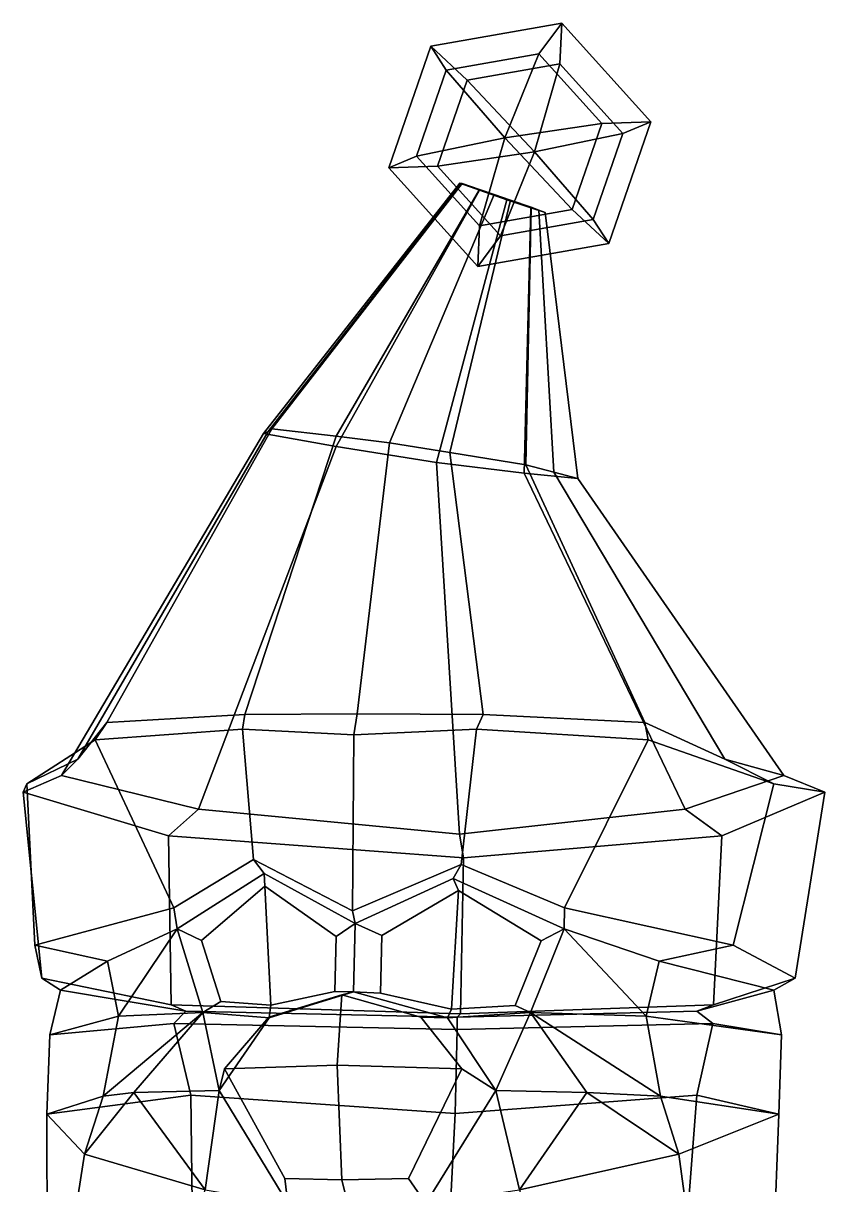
# Model space of a CAD drawing. Extents: x -178 to 159, y -153 to 343.
# Drawn here: x -69.5 to 62, y 152.6 to 343.2 of the extents above; entities that cross this region are included whole.
import ezdxf

# ---------------------------------------------------------------- set-up
doc = ezdxf.new("R2010")
doc.units = 0

msp = doc.modelspace()

# ---------------------------------------------------------------- linework, layer by layer
for points in [[(-0.122107, 335.489288, 67.304405), (15.075344, 338.161285, 68.982353), (18.822256, 343.197632, 54.533504), (-2.67018, 339.418945, 52.160526)], [(3.33357, 333.873901, 38.578182), (-2.67018, 339.418945, 52.160526), (18.822256, 343.197632, 54.533504), (18.531021, 336.545898, 40.256134)], [(25.398327, 326.724426, 70.86731), (33.421158, 327.02356, 57.199223), (18.822256, 343.197632, 54.533504), (15.075344, 338.161285, 68.982353)], [(28.854002, 325.10907, 42.141083), (18.531021, 336.545898, 40.256134), (18.822256, 343.197632, 54.533504), (33.421158, 327.02356, 57.199223)], [(-9.563732, 319.466125, 52.453262), (-4.996565, 321.380554, 67.511398), (-0.122107, 335.489288, 67.304405), (-2.67018, 339.418945, 52.160526)], [(-9.563732, 319.466125, 52.453262), (-2.67018, 339.418945, 52.160526), (3.33357, 333.873901, 38.578182), (-1.540888, 319.765198, 38.785179)], [(9.485171, 324.387054, 75.138756), (15.075344, 338.161285, 68.982353), (-0.122107, 335.489288, 67.304405)], [(9.485171, 324.387054, 75.138756), (25.398327, 326.724426, 70.86731), (15.075344, 338.161285, 68.982353)], [(-4.996565, 321.380554, 67.511398), (9.485171, 324.387054, 75.138756), (-0.122107, 335.489288, 67.304405)], [(14.372231, 322.10257, 34.513721), (3.33357, 333.873901, 38.578182), (18.531021, 336.545898, 40.256134)], [(14.372231, 322.10257, 34.513721), (18.531021, 336.545898, 40.256134), (28.854002, 325.10907, 42.141083)], [(-1.540888, 319.765198, 38.785179), (3.33357, 333.873901, 38.578182), (14.372231, 322.10257, 34.513721)], [(20.523869, 312.615692, 71.074303), (25.398327, 326.724426, 70.86731), (9.485171, 324.387054, 75.138756)], [(26.527605, 307.07074, 57.491959), (33.421158, 327.02356, 57.199223), (25.398327, 326.724426, 70.86731), (20.523869, 312.615692, 71.074303)], [(26.527605, 307.07074, 57.491959), (23.979544, 311.000336, 42.34808), (28.854002, 325.10907, 42.141083), (33.421158, 327.02356, 57.199223)], [(5.326407, 309.943787, 69.396347), (9.485171, 324.387054, 75.138756), (-4.996565, 321.380554, 67.511398)], [(5.326407, 309.943787, 69.396347), (20.523869, 312.615692, 71.074303), (9.485171, 324.387054, 75.138756)], [(23.979544, 311.000336, 42.34808), (14.372231, 322.10257, 34.513721), (28.854002, 325.10907, 42.141083)], [(8.782084, 308.3284, 40.670124), (-1.540888, 319.765198, 38.785179), (14.372231, 322.10257, 34.513721)], [(8.782084, 308.3284, 40.670124), (14.372231, 322.10257, 34.513721), (23.979544, 311.000336, 42.34808)], [(5.035182, 303.292084, 55.118977), (5.326407, 309.943787, 69.396347), (-4.996565, 321.380554, 67.511398), (-9.563732, 319.466125, 52.453262)], [(5.035182, 303.292084, 55.118977), (-9.563732, 319.466125, 52.453262), (-1.540888, 319.765198, 38.785179), (8.782084, 308.3284, 40.670124)], [(2.321047, 316.898621, 56.11673), (2.112459, 316.937531, 52.46096), (-30.116444, 275.89621, 44.563885), (-29.342585, 276.220856, 56.385376)], [(2.112459, 316.937531, 52.46096), (5.351716, 315.792999, 49.368061), (-18.194765, 273.76886, 34.877441), (-30.116444, 275.89621, 44.563885)], [(2.484708, 316.882996, 60.635551), (2.321047, 316.898621, 56.11673), (-29.342585, 276.220856, 56.385376), (-28.732761, 276.673218, 70.989014)], [(5.354907, 315.916931, 63.219124), (2.484708, 316.882996, 60.635551), (-28.732761, 276.673218, 70.989014), (-18.160831, 275.425781, 79.594437)], [(5.351716, 315.792999, 49.368061), (9.831141, 314.233002, 47.605106), (-1.704822, 271.128113, 29.59894), (-18.194765, 273.76886, 34.877441)], [(7.729343, 315.112946, 64.824539), (5.354907, 315.916931, 63.219124), (-18.160831, 275.425781, 79.594437), (-9.415817, 274.330139, 84.996262)], [(7.729343, 315.112946, 64.824539), (-9.415817, 274.330139, 84.996262), (0.451022, 272.768646, 82.338692), (10.409563, 314.180939, 63.924801)], [(13.73729, 312.913025, 50.538769), (12.681937, 269.360718, 39.430099), (-1.704822, 271.128113, 29.59894), (9.831141, 314.233002, 47.605106)], [(10.409563, 314.180939, 63.924801), (0.451022, 272.768646, 82.338692), (12.945206, 270.723022, 77.134277), (13.803719, 312.995544, 62.215797)], [(5.035182, 303.292084, 55.118977), (26.527605, 307.07074, 57.491959), (20.523869, 312.615692, 71.074303), (5.326407, 309.943787, 69.396347)], [(16.125631, 312.124786, 54.417336), (21.481752, 268.529785, 52.171848), (12.681937, 269.360718, 39.430099), (13.73729, 312.913025, 50.538769)], [(13.803719, 312.995544, 62.215797), (12.945206, 270.723022, 77.134277), (17.514227, 269.531311, 63.294243), (15.046542, 312.528107, 57.89333)], [(5.035182, 303.292084, 55.118977), (8.782084, 308.3284, 40.670124), (23.979544, 311.000336, 42.34808), (26.527605, 307.07074, 57.491959)], [(15.046542, 312.528107, 57.89333), (17.514227, 269.531311, 63.294243), (21.481752, 268.529785, 52.171848), (16.125631, 312.124786, 54.417336)], [(-60.55331, 222.477478, 62.083855), (-55.793579, 228.454163, 90.746719), (-28.732761, 276.673218, 70.989014), (-29.342585, 276.220856, 56.385376)], [(-55.793579, 228.454163, 90.746719), (-33.171165, 229.760284, 107.262489), (-18.160831, 275.425781, 79.594437), (-28.732761, 276.673218, 70.989014)], [(-63.264988, 219.765381, 38.353554), (-60.55331, 222.477478, 62.083855), (-29.342585, 276.220856, 56.385376), (-30.116444, 275.89621, 44.563885)], [(-40.742462, 214.231232, 20.6658), (-63.264988, 219.765381, 38.353554), (-30.116444, 275.89621, 44.563885), (-18.194765, 273.76886, 34.877441)], [(-14.735031, 229.896973, 117.603951), (-9.415817, 274.330139, 84.996262), (-18.160831, 275.425781, 79.594437), (-33.171165, 229.760284, 107.262489)], [(2.05042, 210.164001, 7.910498), (-40.742462, 214.231232, 20.6658), (-18.194765, 273.76886, 34.877441), (-1.704822, 271.128113, 29.59894)], [(-14.735031, 229.896973, 117.603951), (5.949987, 229.760284, 113.248871), (0.451022, 272.768646, 82.338692), (-9.415817, 274.330139, 84.996262)], [(32.476105, 228.454163, 104.253868), (12.945206, 270.723022, 77.134277), (0.451022, 272.768646, 82.338692), (5.949987, 229.760284, 113.248871)], [(2.05042, 210.164001, 7.910498), (-1.704822, 271.128113, 29.59894), (12.681937, 269.360718, 39.430099), (39.070759, 214.231232, 32.878933)], [(45.589394, 222.477478, 78.325966), (17.514227, 269.531311, 63.294243), (12.945206, 270.723022, 77.134277), (32.476105, 228.454163, 104.253868)], [(39.070759, 214.231232, 32.878933), (12.681937, 269.360718, 39.430099), (21.481752, 268.529785, 52.171848), (55.273312, 219.765381, 56.492455)], [(55.273312, 219.765381, 56.492455), (21.481752, 268.529785, 52.171848), (17.514227, 269.531311, 63.294243), (45.589394, 222.477478, 78.325966)], [(-33.519764, 227.375183, 112.110092), (-33.171165, 229.760284, 107.262489), (-55.793579, 228.454163, 90.746719), (-57.708351, 225.655243, 95.046486)], [(-15.265135, 226.467163, 121.068199), (-14.735031, 229.896973, 117.603951), (-33.171165, 229.760284, 107.262489), (-33.519764, 227.375183, 112.110092)], [(-15.265135, 226.467163, 121.068199), (4.833004, 227.375183, 117.978889), (5.949987, 229.760284, 113.248871), (-14.735031, 229.896973, 117.603951)], [(4.833004, 227.375183, 117.978889), (33.017448, 225.655243, 108.929482), (32.476105, 228.454163, 104.253868), (5.949987, 229.760284, 113.248871)], [(-57.708351, 225.655243, 95.046486), (-55.793579, 228.454163, 90.746719), (-60.55331, 222.477478, 62.083855), (-68.953644, 218.38562, 62.116879)], [(-31.7421, 205.995361, 116.074211), (-33.519764, 227.375183, 112.110092), (-57.708351, 225.655243, 95.046486), (-44.797672, 198.043365, 102.618103)], [(-15.501152, 197.558716, 122.610573), (-15.265135, 226.467163, 121.068199), (-33.519764, 227.375183, 112.110092), (-31.7421, 205.995361, 116.074211)], [(-15.501152, 197.558716, 122.610573), (2.342877, 205.189453, 121.339806), (4.833004, 227.375183, 117.978889), (-15.265135, 226.467163, 121.068199)], [(2.342877, 205.189453, 121.339806), (19.29534, 198.043365, 112.425713), (33.017448, 225.655243, 108.929482), (4.833004, 227.375183, 117.978889)], [(33.017448, 225.655243, 108.929482), (53.595448, 218.38562, 80.869514), (45.589394, 222.477478, 78.325966), (32.476105, 228.454163, 104.253868)], [(-44.797672, 198.043365, 102.618103), (-57.708351, 225.655243, 95.046486), (-68.953644, 218.38562, 62.116879), (-67.623749, 191.959534, 80.181534)], [(19.29534, 198.043365, 112.425713), (46.924351, 191.959534, 97.709846), (53.595448, 218.38562, 80.869514), (33.017448, 225.655243, 108.929482)], [(-68.953644, 218.38562, 62.116879), (-60.55331, 222.477478, 62.083855), (-63.264988, 219.765381, 38.353554), (-69.517838, 217.05072, 35.884155)], [(53.595448, 218.38562, 80.869514), (61.978485, 217.05072, 56.005909), (55.273312, 219.765381, 56.492455), (45.589394, 222.477478, 78.325966)], [(-69.517838, 217.05072, 35.884155), (-63.264988, 219.765381, 38.353554), (-40.742462, 214.231232, 20.6658), (-45.670719, 209.871521, 16.321194)], [(61.978485, 217.05072, 56.005909), (45.072716, 209.871521, 30.206884), (39.070759, 214.231232, 32.878933), (55.273312, 219.765381, 56.492455)], [(-67.623749, 191.959534, 80.181534), (-68.953644, 218.38562, 62.116879), (-69.517838, 217.05072, 35.884155), (-66.478676, 186.49884, 42.463161)], [(46.924351, 191.959534, 97.709846), (57.111004, 186.49884, 61.375031), (61.978485, 217.05072, 56.005909), (53.595448, 218.38562, 80.869514)], [(-66.478676, 186.49884, 42.463161), (-69.517838, 217.05072, 35.884155), (-45.670719, 209.871521, 16.321194), (-45.247417, 182.169067, 19.474009)], [(57.111004, 186.49884, 61.375031), (43.725967, 182.169067, 33.088844), (45.072716, 209.871521, 30.206884), (61.978485, 217.05072, 56.005909)], [(-45.670719, 209.871521, 16.321194), (-40.742462, 214.231232, 20.6658), (2.05042, 210.164001, 7.910498), (2.704283, 206.277161, 3.63748)], [(45.072716, 209.871521, 30.206884), (2.704283, 206.277161, 3.63748), (2.05042, 210.164001, 7.910498), (39.070759, 214.231232, 32.878933)], [(-45.247417, 182.169067, 19.474009), (-45.670719, 209.871521, 16.321194), (2.704283, 206.277161, 3.63748), (2.221191, 180.676575, 6.794485)], [(43.725967, 182.169067, 33.088844), (2.221191, 180.676575, 6.794485), (2.704283, 206.277161, 3.63748), (45.072716, 209.871521, 30.206884)], [(-31.7421, 205.995361, 116.074211), (-44.797672, 198.043365, 102.618103), (-44.263176, 194.641174, 101.06028), (-29.985703, 203.693512, 114.966881)], [(-15.501152, 197.558716, 122.610573), (-31.7421, 205.995361, 116.074211), (-29.985703, 203.693512, 114.966881), (-15.06969, 195.499146, 119.790955)], [(-15.501152, 197.558716, 122.610573), (-15.06969, 195.499146, 119.790955), (0.997987, 202.887573, 119.757912), (2.342877, 205.189453, 121.339806)], [(2.342877, 205.189453, 121.339806), (0.997987, 202.887573, 119.757912), (19.251152, 194.641174, 110.779327), (19.29534, 198.043365, 112.425713)], [(-29.862757, 201.641602, 112.452156), (-29.985703, 203.693512, 114.966881), (-44.263176, 194.641174, 101.06028), (-40.257874, 192.68927, 101.46701)], [(-29.862757, 201.641602, 112.452156), (-18.17746, 193.384583, 116.399185), (-15.06969, 195.499146, 119.790955), (-29.985703, 203.693512, 114.966881)], [(1.909234, 200.935486, 117.15387), (0.997987, 202.887573, 119.757912), (-15.06969, 195.499146, 119.790955), (-10.668049, 193.514648, 117.722992)], [(1.909234, 200.935486, 117.15387), (15.451241, 192.655701, 107.456413), (19.251152, 194.641174, 110.779327), (0.997987, 202.887573, 119.757912)], [(-28.877531, 182.073151, 111.959419), (-29.862757, 201.641602, 112.452156), (-40.257874, 192.68927, 101.46701), (-37.084988, 182.695099, 105.503891)], [(-18.17746, 193.384583, 116.399185), (-29.862757, 201.641602, 112.452156), (-28.877531, 182.073151, 111.959419), (-18.389107, 184.335876, 117.782303)], [(-10.668049, 193.514648, 117.722992), (-10.913173, 184.09137, 119.32489), (0.769148, 181.423462, 115.897461), (1.909234, 200.935486, 117.15387)], [(0.769148, 181.423462, 115.897461), (11.179806, 182.033813, 111.080963), (15.451241, 192.655701, 107.456413), (1.909234, 200.935486, 117.15387)], [(-55.699669, 189.339722, 82.684906), (-44.263176, 194.641174, 101.06028), (-44.797672, 198.043365, 102.618103), (-67.623749, 191.959534, 80.181534)], [(34.797298, 189.339722, 96.532883), (46.924351, 191.959534, 97.709846), (19.29534, 198.043365, 112.425713), (19.251152, 194.641174, 110.779327)], [(-53.895161, 180.264069, 83.934433), (-44.263176, 194.641174, 101.06028), (-55.699669, 189.339722, 82.684906)], [(-40.057991, 180.918945, 106.173752), (-44.263176, 194.641174, 101.06028), (-53.895161, 180.264069, 83.934433)], [(-37.084988, 182.695099, 105.503891), (-40.257874, 192.68927, 101.46701), (-44.263176, 194.641174, 101.06028), (-40.057991, 180.918945, 106.173752)], [(-18.389107, 184.335876, 117.782303), (-15.331384, 184.284546, 121.501137), (-15.06969, 195.499146, 119.790955), (-18.17746, 193.384583, 116.399185)], [(-10.913173, 184.09137, 119.32489), (-10.668049, 193.514648, 117.722992), (-15.06969, 195.499146, 119.790955), (-15.331384, 184.284546, 121.501137)], [(11.179806, 182.033813, 111.080963), (13.709259, 180.918945, 114.401291), (19.251152, 194.641174, 110.779327), (15.451241, 192.655701, 107.456413)], [(13.709259, 180.918945, 114.401291), (32.701698, 180.264069, 97.185608), (19.251152, 194.641174, 110.779327)], [(32.701698, 180.264069, 97.185608), (34.797298, 189.339722, 96.532883), (19.251152, 194.641174, 110.779327)], [(-67.623749, 191.959534, 80.181534), (-66.478676, 186.49884, 42.463161), (-63.417351, 184.564697, 44.310551), (-55.699669, 189.339722, 82.684906)], [(46.924351, 191.959534, 97.709846), (34.797298, 189.339722, 96.532883), (53.637321, 184.564697, 62.222424), (57.111004, 186.49884, 61.375031)], [(-55.699669, 189.339722, 82.684906), (-63.417351, 184.564697, 44.310551), (-65.154198, 177.239868, 45.715115), (-53.895161, 180.264069, 83.934433)], [(34.797298, 189.339722, 96.532883), (32.701698, 180.264069, 97.185608), (54.874664, 177.239868, 64.082108), (53.637321, 184.564697, 62.222424)], [(-66.478676, 186.49884, 42.463161), (-45.247417, 182.169067, 19.474009), (-42.856735, 181.121521, 20.947981), (-63.417351, 184.564697, 44.310551)], [(57.111004, 186.49884, 61.375031), (53.637321, 184.564697, 62.222424), (41.003906, 181.121521, 33.780457), (43.725967, 182.169067, 33.088844)], [(-65.154198, 177.239868, 45.715115), (-63.417351, 184.564697, 44.310551), (-42.856735, 181.121521, 20.947981), (-44.824268, 179.093781, 18.51861)], [(-17.994301, 172.236633, 140.611572), (-17.261633, 183.779358, 135.823578), (-29.240063, 180.136841, 130.651901), (-36.494827, 171.66156, 131.279709)], [(-17.261633, 183.779358, 135.823578), (-15.331384, 184.284546, 121.501137), (-29.196737, 180.024231, 114.262894), (-29.240063, 180.136841, 130.651901)], [(-28.877531, 182.073151, 111.959419), (-29.196737, 180.024231, 114.262894), (-15.331384, 184.284546, 121.501137), (-18.389107, 184.335876, 117.782303)], [(-17.994301, 172.236633, 140.611572), (2.450256, 171.66156, 137.239136), (-4.284794, 180.136841, 134.470596), (-17.261633, 183.779358, 135.823578)], [(-17.261633, 183.779358, 135.823578), (-4.284794, 180.136841, 134.470596), (0.064026, 180.024231, 118.740417), (-15.331384, 184.284546, 121.501137)], [(0.769148, 181.423462, 115.897461), (-10.913173, 184.09137, 119.32489), (-15.331384, 184.284546, 121.501137), (0.064026, 180.024231, 118.740417)], [(54.874664, 177.239868, 64.082108), (43.60788, 179.093781, 32.050625), (41.003906, 181.121521, 33.780457), (53.637321, 184.564697, 62.222424)], [(-45.247417, 182.169067, 19.474009), (2.221191, 180.676575, 6.794485), (1.666739, 180.145905, 10.417841), (-42.856735, 181.121521, 20.947981)], [(-44.824268, 179.093781, 18.51861), (-42.856735, 181.121521, 20.947981), (1.666739, 180.145905, 10.417841), (1.667521, 178.099274, 10.41272)], [(-28.877531, 182.073151, 111.959419), (-37.084988, 182.695099, 105.503891), (-40.057991, 180.918945, 106.173752), (-29.196737, 180.024231, 114.262894)], [(0.769148, 181.423462, 115.897461), (0.064026, 180.024231, 118.740417), (13.709259, 180.918945, 114.401291), (11.179806, 182.033813, 111.080963)], [(43.725967, 182.169067, 33.088844), (41.003906, 181.121521, 33.780457), (1.666739, 180.145905, 10.417841), (2.221191, 180.676575, 6.794485)], [(43.60788, 179.093781, 32.050625), (1.667521, 178.099274, 10.41272), (1.666739, 180.145905, 10.417841), (41.003906, 181.121521, 33.780457)], [(-53.895161, 180.264069, 83.934433), (-65.154198, 177.239868, 45.715115), (-65.626541, 164.203552, 48.657867), (-56.406971, 167.180115, 84.206413)], [(-56.406971, 167.180115, 84.206413), (-40.057991, 180.918945, 106.173752), (-53.895161, 180.264069, 83.934433)], [(-51.365986, 167.782532, 108.475731), (-40.057991, 180.918945, 106.173752), (-56.406971, 167.180115, 84.206413)], [(-51.365986, 167.782532, 108.475731), (-37.359299, 168.120819, 113.673607), (-40.057991, 180.918945, 106.173752)], [(-37.359299, 168.120819, 113.673607), (-29.196737, 180.024231, 114.262894), (-40.057991, 180.918945, 106.173752)], [(-36.494827, 171.66156, 131.279709), (-29.240063, 180.136841, 130.651901), (-29.196737, 180.024231, 114.262894), (-37.359299, 168.120819, 113.673607)], [(2.450256, 171.66156, 137.239136), (8.029291, 168.120819, 120.619034), (0.064026, 180.024231, 118.740417), (-4.284794, 180.136841, 134.470596)], [(8.029291, 168.120819, 120.619034), (13.709259, 180.918945, 114.401291), (0.064026, 180.024231, 118.740417)], [(22.949415, 167.782532, 119.84758), (13.709259, 180.918945, 114.401291), (8.029291, 168.120819, 120.619034)], [(22.949415, 167.782532, 119.84758), (35.017242, 167.180115, 98.196281), (13.709259, 180.918945, 114.401291)], [(35.017242, 167.180115, 98.196281), (32.701698, 180.264069, 97.185608), (13.709259, 180.918945, 114.401291)], [(32.701698, 180.264069, 97.185608), (35.017242, 167.180115, 98.196281), (54.445389, 164.203552, 67.031448), (54.874664, 177.239868, 64.082108)], [(-65.626541, 164.203552, 48.657867), (-65.154198, 177.239868, 45.715115), (-44.824268, 179.093781, 18.51861), (-41.995071, 167.327942, 18.175737)], [(-41.995071, 167.327942, 18.175737), (-44.824268, 179.093781, 18.51861), (1.667521, 178.099274, 10.41272), (1.319052, 164.338013, 12.689873)], [(41.010685, 167.327942, 30.877398), (1.319052, 164.338013, 12.689873), (1.667521, 178.099274, 10.41272), (43.60788, 179.093781, 32.050625)], [(54.445389, 164.203552, 67.031448), (41.010685, 167.327942, 30.877398), (43.60788, 179.093781, 32.050625), (54.874664, 177.239868, 64.082108)], [(-26.61274, 153.651489, 129.005112), (-36.494827, 171.66156, 131.279709), (-37.359299, 168.120819, 113.673607), (-26.133615, 149.553223, 116.288147)], [(-17.250525, 153.450256, 135.750977), (-17.994301, 172.236633, 140.611572), (-36.494827, 171.66156, 131.279709), (-26.61274, 153.651489, 129.005112)], [(-17.250525, 153.450256, 135.750977), (-6.299436, 153.651489, 132.113495), (2.450256, 171.66156, 137.239136), (-17.994301, 172.236633, 140.611572)], [(-6.299436, 153.651489, 132.113495), (-3.464562, 149.553223, 119.756996), (8.029291, 168.120819, 120.619034), (2.450256, 171.66156, 137.239136)], [(-59.441647, 157.640503, 83.76799), (-51.365986, 167.782532, 108.475731), (-56.406971, 167.180115, 84.206413)], [(-39.677006, 151.80835, 108.093178), (-51.365986, 167.782532, 108.475731), (-59.441647, 157.640503, 83.76799)], [(-39.677006, 151.80835, 108.093178), (-37.359299, 168.120819, 113.673607), (-51.365986, 167.782532, 108.475731)], [(-26.133615, 149.553223, 116.288147), (-37.359299, 168.120819, 113.673607), (-39.677006, 151.80835, 108.093178)], [(-3.464562, 149.553223, 119.756996), (11.909718, 151.80835, 115.987053), (8.029291, 168.120819, 120.619034)], [(11.909718, 151.80835, 115.987053), (22.949415, 167.782532, 119.84758), (8.029291, 168.120819, 120.619034)], [(11.909718, 151.80835, 115.987053), (38.044159, 157.640503, 98.68541), (22.949415, 167.782532, 119.84758)], [(38.044159, 157.640503, 98.68541), (35.017242, 167.180115, 98.196281), (22.949415, 167.782532, 119.84758)], [(-65.599976, 142.772705, 51.36908), (-65.626541, 164.203552, 48.657867), (-41.995071, 167.327942, 18.175737), (-41.817055, 149.551544, 22.253117)], [(-56.406971, 167.180115, 84.206413), (-65.626541, 164.203552, 48.657867), (-59.441647, 157.640503, 83.76799)], [(-41.817055, 149.551544, 22.253117), (-41.995071, 167.327942, 18.175737), (1.319052, 164.338013, 12.689873), (0.489735, 147.280884, 18.109495)], [(39.62151, 149.551544, 34.714962), (0.489735, 147.280884, 18.109495), (1.319052, 164.338013, 12.689873), (41.010685, 167.327942, 30.877398)], [(35.017242, 167.180115, 98.196281), (38.044159, 157.640503, 98.68541), (54.445389, 164.203552, 67.031448)], [(53.609283, 142.772705, 69.610657), (39.62151, 149.551544, 34.714962), (41.010685, 167.327942, 30.877398), (54.445389, 164.203552, 67.031448)], [(-61.156822, 146.741913, 84.361), (-59.441647, 157.640503, 83.76799), (-65.626541, 164.203552, 48.657867), (-65.599976, 142.772705, 51.36908)], [(39.503517, 146.741913, 99.764191), (53.609283, 142.772705, 69.610657), (54.445389, 164.203552, 67.031448), (38.044159, 157.640503, 98.68541)], [(-61.156822, 146.741913, 84.361), (-47.866585, 129.410156, 114.62059), (-39.677006, 151.80835, 108.093178), (-59.441647, 157.640503, 83.76799)], [(39.503517, 146.741913, 99.764191), (38.044159, 157.640503, 98.68541), (11.909718, 151.80835, 115.987053), (17.772583, 129.410156, 124.664787)], [(-17.250525, 153.450256, 135.750977), (-26.61274, 153.651489, 129.005112), (-26.133615, 149.553223, 116.288147), (-15.718544, 147.132446, 124.031242)], [(-17.250525, 153.450256, 135.750977), (-15.718544, 147.132446, 124.031242), (-3.464562, 149.553223, 119.756996), (-6.299436, 153.651489, 132.113495)]]:
    msp.add_3dface(points)

doc.saveas('drawing.dxf')
